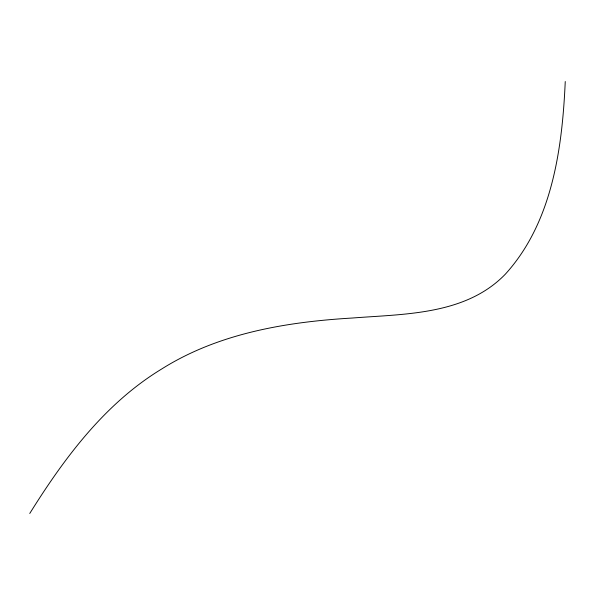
<?xml version="1.0" encoding="UTF-8"?>
<svg xmlns="http://www.w3.org/2000/svg" width="595" height="595" viewBox="0 0 595 595"><rect width="100%" height="100%" fill="white"/><g stroke="black" fill="none" stroke-linecap="round" stroke-linejoin="round"><path stroke-width="0.89" d="M565.25 81.53C562.238 148.661 552.301 222.523 505.304 274.213C465.744 315.097 404.845 313.922 352.262 318.028C286.255 321.94 218.335 333.26 161.49 369.116C104.787 403.618 64.327 458.031 29.75 513.47"/></g></svg>
